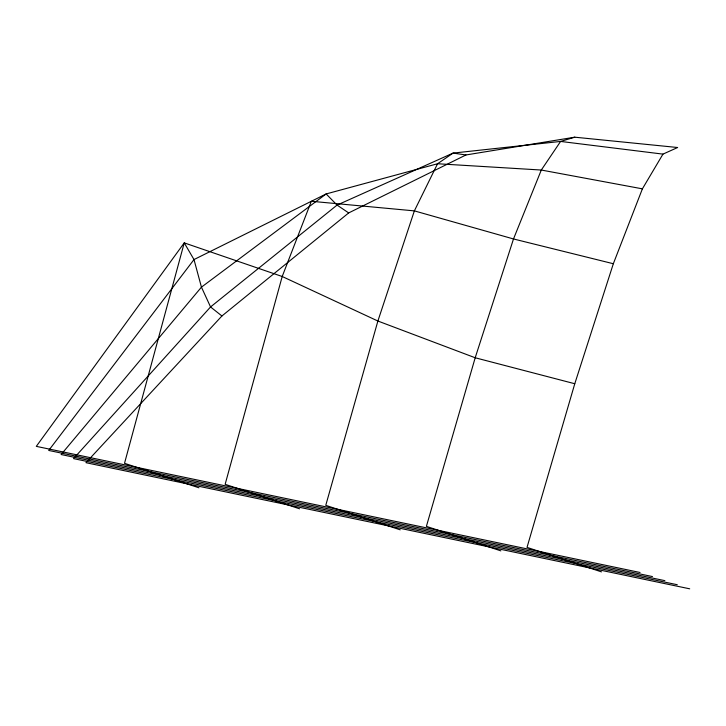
<?xml version="1.0" encoding="UTF-8"?>
<svg xmlns="http://www.w3.org/2000/svg" width="726" height="726" viewBox="0 0 726 726"><rect width="100%" height="100%" fill="white"/><g stroke="black" fill="none" stroke-linecap="round" stroke-linejoin="round"><path stroke-width="1.09" d="M689.7 588.813L85.949 462.698L221.92 315.982L348.689 212.918L465.956 154.965L574.765 137.187L677.639 147.514L662.974 154.121L642.392 188.842L613.334 263.729L574.774 383.736L527.022 547.386L601.482 571.879M574.765 137.187L560.599 141.434L453.078 153.095L337.073 205.086L210.549 306.953L73.535 458.614L677.285 584.729M662.974 154.121L560.599 141.434L541.297 170.038L513.5 238.963L475.194 357.764L426.389 526.368L500.858 550.862M465.956 154.965L453.078 153.095L437.569 163.749L326.146 193.942L193.996 259.563L48.715 450.447L652.465 576.571M642.392 188.842L541.297 170.038L437.569 163.749L414.365 210.876L377.883 321.028L325.765 505.341L400.235 529.835M640.051 572.487L36.3 446.363L184.241 242.874L282.205 276.497L377.883 321.028L475.194 357.764L574.774 383.736M664.88 580.655L61.12 454.53L201.447 287.151L326.146 193.942L337.073 205.086L348.689 212.918M613.334 263.729L513.5 238.963L414.365 210.876L311.327 201.284L282.205 276.497L225.142 484.324L299.611 508.817M198.978 487.799L124.518 463.306L184.241 242.874L193.996 259.563L201.447 287.151L210.549 306.953L221.92 315.982"/></g></svg>
